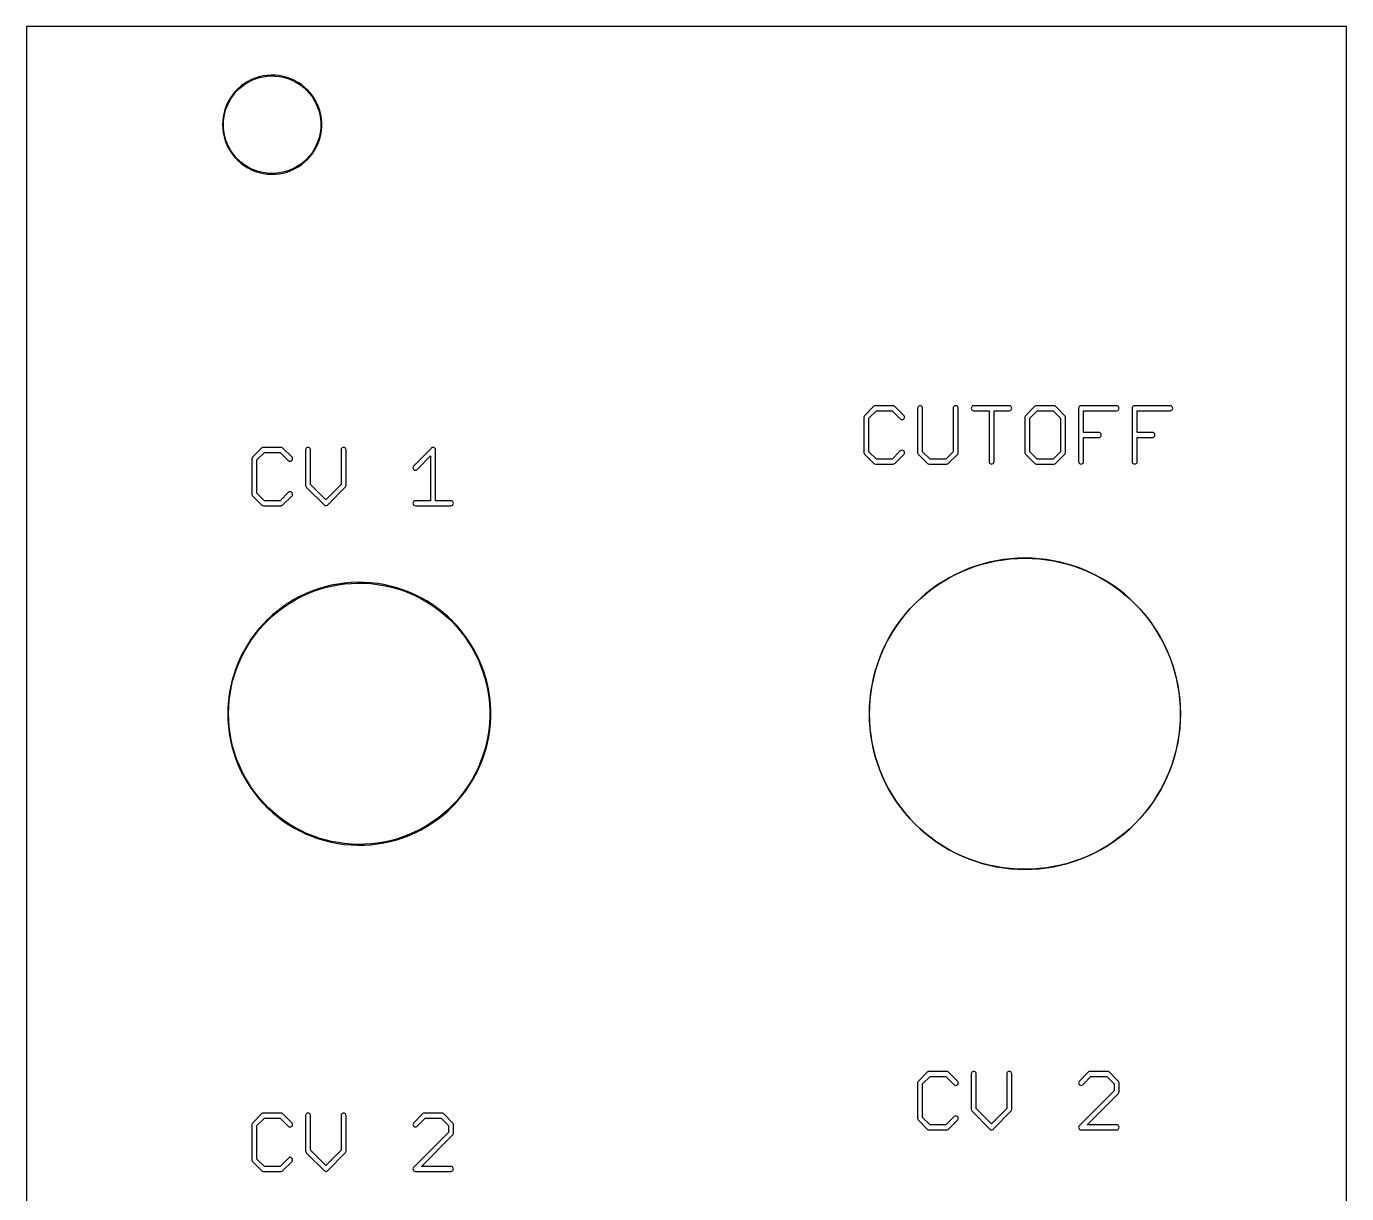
# Model space of a CAD drawing. Extents: x 1 to 42, y 9 to 138.
# Drawn here: x 1.27 to 41.57, y 102.13 to 137.75 of the extents above; entities that cross this region are included whole.
import ezdxf

# ---------------------------------------------------------------- set-up
doc = ezdxf.new("R2010")
doc.units = 0

msp = doc.modelspace()

# ---------------------------------------------------------------- linework, layer by layer
at = {"color": 5, "true_color": 0x0000ff}
msp.add_polyline3d([(41.56964, 9.25322, 0), (41.56964, 137.75436, 0), (1.27, 137.75436, 0), (1.27, 9.25322, 0), (41.56964, 9.25322, 0)], close=True, dxfattribs=at)
at = {"color": 34, "true_color": 0x008000}
for points in [[(1.27, 9.25322, 0), (41.56964, 9.25322, 0), (41.56964, 137.75436, 0), (1.27, 137.75436, 0), (1.27, 9.25322, 0)], [(8.61821, 136.26083, 0), (8.4963, 136.24305, 0), (8.49236, 136.24243, 0), (8.37299, 136.21449, 0), (8.25615, 136.17893, 0), (8.14185, 136.13321, 0), (8.13831, 136.1314, 0), (8.02909, 136.07552, 0), (7.92495, 136.01203, 0), (7.82843, 135.93837, 0), (7.73445, 135.85709, 0), (7.64528, 135.76792, 0), (7.56908, 135.67393, 0), (7.49796, 135.57488, 0), (7.43446, 135.4682, 0), (7.43266, 135.46466, 0), (7.38186, 135.3529, 0), (7.33614, 135.2386, 0), (7.30312, 135.12176, 0), (7.27772, 135.00237, 0), (7.27709, 134.99846, 0), (7.26186, 134.87654, 0), (7.25678, 134.75461, 0), (7.26186, 134.6327, 0), (7.27709, 134.51077, 0), (7.27772, 134.50684, 0), (7.30312, 134.38747, 0), (7.33614, 134.27063, 0), (7.38186, 134.15633, 0), (7.43266, 134.04457, 0), (7.43446, 134.04103, 0), (7.49796, 133.93435, 0), (7.56908, 133.83528, 0), (7.64528, 133.74131, 0), (7.64809, 133.73849, 0), (7.64811, 133.73848, 0), (7.73445, 133.65214, 0), (7.82843, 133.57086, 0), (7.92495, 133.4972, 0), (8.02909, 133.43369, 0), (8.13831, 133.37782, 0), (8.14185, 133.37602, 0), (8.25615, 133.3303, 0), (8.37299, 133.29473, 0), (8.49236, 133.26679, 0), (8.4963, 133.26618, 0), (8.61821, 133.2484, 0), (8.74014, 133.24078, 0), (8.86206, 133.24331, 0), (8.98398, 133.25602, 0), (8.9879, 133.25664, 0), (9.10981, 133.2795, 0), (9.22666, 133.30998, 0), (9.34096, 133.35316, 0), (9.45271, 133.40396, 0), (9.45626, 133.40575, 0), (9.56293, 133.46418, 0), (9.66454, 133.53276, 0), (9.76106, 133.60896, 0), (9.84995, 133.69278, 0), (9.85277, 133.69559, 0), (9.93404, 133.78702, 0), (10.01024, 133.88355, 0), (10.07629, 133.98768, 0), (10.13217, 134.09691, 0), (10.13397, 134.10045, 0), (10.18477, 134.21221, 0), (10.22287, 134.32651, 0), (10.25334, 134.44589, 0), (10.27366, 134.56781, 0), (10.2743, 134.57173, 0), (10.28445, 134.69366, 0), (10.28445, 134.81557, 0), (10.2743, 134.9375, 0), (10.27366, 134.94142, 0), (10.25334, 135.06334, 0), (10.22287, 135.18271, 0), (10.18477, 135.29702, 0), (10.13397, 135.40878, 0), (10.13217, 135.41232, 0), (10.07629, 135.52153, 0), (10.01024, 135.62567, 0), (9.93404, 135.72219, 0), (9.85277, 135.81364, 0), (9.84995, 135.81645, 0), (9.76106, 135.90027, 0), (9.66454, 135.97647, 0), (9.56293, 136.04505, 0), (9.45626, 136.10346, 0), (9.45271, 136.10526, 0), (9.34096, 136.15607, 0), (9.22666, 136.19925, 0), (9.10981, 136.22972, 0), (8.9879, 136.25259, 0), (8.98398, 136.25322, 0), (8.86206, 136.26592, 0), (8.74014, 136.26845, 0), (8.61821, 136.26083, 0)], [(8.9827, 133.28129, 0), (8.86206, 133.26871, 0), (8.74014, 133.26618, 0), (8.61821, 133.2738, 0), (8.49967, 133.29108, 0), (8.38083, 133.31889, 0), (8.26399, 133.35445, 0), (8.14984, 133.40011, 0), (8.04402, 133.45425, 0), (7.93988, 133.51775, 0), (7.84336, 133.59141, 0), (7.74945, 133.67262, 0), (7.66583, 133.75624, 0), (7.58963, 133.85022, 0), (7.51851, 133.94927, 0), (7.45582, 134.0546, 0), (7.40601, 134.16417, 0), (7.36029, 134.27848, 0), (7.32727, 134.39532, 0), (7.30218, 134.51323, 0), (7.28725, 134.6327, 0), (7.28218, 134.75461, 0), (7.28725, 134.87654, 0), (7.30218, 134.996, 0), (7.32727, 135.11391, 0), (7.36029, 135.23075, 0), (7.40601, 135.34504, 0), (7.45584, 135.45466, 0), (7.51851, 135.55994, 0), (7.58963, 135.65901, 0), (7.66583, 135.75299, 0), (7.74938, 135.83654, 0), (7.84336, 135.91782, 0), (7.93988, 135.99148, 0), (8.04402, 136.05498, 0), (8.14984, 136.10912, 0), (8.26399, 136.15477, 0), (8.38083, 136.19034, 0), (8.49967, 136.21815, 0), (8.61821, 136.23543, 0), (8.74014, 136.24305, 0), (8.86206, 136.24052, 0), (8.98258, 136.22797, 0), (9.10197, 136.20558, 0), (9.21881, 136.17509, 0), (9.33311, 136.13192, 0), (9.44338, 136.0818, 0), (9.54801, 136.02449, 0), (9.6496, 135.95592, 0), (9.74613, 135.87972, 0), (9.83316, 135.79766, 0), (9.9135, 135.70727, 0), (9.98969, 135.61075, 0), (10.05574, 135.50661, 0), (10.10981, 135.40092, 0), (10.16062, 135.28917, 0), (10.19872, 135.17487, 0), (10.2292, 135.05549, 0), (10.2489, 134.93732, 0), (10.25905, 134.81557, 0), (10.25905, 134.69366, 0), (10.2489, 134.57191, 0), (10.2292, 134.45374, 0), (10.19872, 134.33436, 0), (10.16062, 134.22005, 0), (10.10981, 134.1083, 0), (10.05574, 134.00262, 0), (9.98969, 133.89848, 0), (9.9135, 133.80196, 0), (9.8331, 133.71151, 0), (9.74613, 133.62951, 0), (9.6496, 133.55331, 0), (9.54801, 133.48473, 0), (9.44338, 133.42743, 0), (9.33311, 133.37731, 0), (9.21881, 133.33412, 0), (9.10197, 133.30365, 0), (8.9827, 133.28129, 0)], [(27.18562, 126.1745, 0), (27.16207, 126.17077, 0), (27.14083, 126.15994, 0), (26.85219, 125.8713, 0), (26.84136, 125.85006, 0), (26.83764, 125.82652, 0), (26.83764, 124.74194, 0), (26.84136, 124.71839, 0), (26.85219, 124.69715, 0), (27.14083, 124.40851, 0), (27.16207, 124.39768, 0), (27.18562, 124.39396, 0), (27.72917, 124.39396, 0), (27.75272, 124.39768, 0), (27.77396, 124.40851, 0), (27.79082, 124.42537, 0), (28.06006, 124.69715, 0), (28.07089, 124.71839, 0), (28.07462, 124.74194, 0), (28.07089, 124.76548, 0), (28.06006, 124.78672, 0), (28.0432, 124.80358, 0), (28.02196, 124.81441, 0), (27.99842, 124.81814, 0), (27.97487, 124.81441, 0), (27.95363, 124.80358, 0), (27.93677, 124.78672, 0), (27.69866, 124.54636, 0), (27.21584, 124.54636, 0), (26.99004, 124.77216, 0), (26.99004, 125.79629, 0), (27.21585, 126.0221, 0), (27.69865, 126.0221, 0), (27.93677, 125.78173, 0), (27.95363, 125.76487, 0), (27.97487, 125.75404, 0), (27.99842, 125.75032, 0), (28.02196, 125.75404, 0), (28.0432, 125.76487, 0), (28.06006, 125.78173, 0), (28.07089, 125.80297, 0), (28.07462, 125.82652, 0), (28.07089, 125.85006, 0), (28.06006, 125.8713, 0), (27.79082, 126.14308, 0), (27.77396, 126.15994, 0), (27.75272, 126.17077, 0), (27.72917, 126.1745, 0), (27.18562, 126.1745, 0)], [(29.69836, 124.69715, 0), (29.70919, 124.71839, 0), (29.71292, 124.74194, 0), (29.71292, 126.0983, 0), (29.70919, 126.12184, 0), (29.69836, 126.14308, 0), (29.6815, 126.15994, 0), (29.66026, 126.17077, 0), (29.63672, 126.1745, 0), (29.61317, 126.17077, 0), (29.59193, 126.15994, 0), (29.57507, 126.14308, 0), (29.56424, 126.12184, 0), (29.56052, 126.0983, 0), (29.56052, 124.77217, 0), (29.33471, 124.54636, 0), (28.85414, 124.54636, 0), (28.62834, 124.77216, 0), (28.62834, 126.0983, 0), (28.62461, 126.12184, 0), (28.61378, 126.14308, 0), (28.59692, 126.15994, 0), (28.57568, 126.17077, 0), (28.55214, 126.1745, 0), (28.52859, 126.17077, 0), (28.50735, 126.15994, 0), (28.49049, 126.14308, 0), (28.47966, 126.12184, 0), (28.47594, 126.0983, 0), (28.47594, 124.74194, 0), (28.47966, 124.71839, 0), (28.49049, 124.69715, 0), (28.77913, 124.40851, 0), (28.80037, 124.39768, 0), (28.82391, 124.39396, 0), (29.36493, 124.39396, 0), (29.38848, 124.39768, 0), (29.40972, 124.40851, 0), (29.69836, 124.69715, 0)], [(30.18789, 126.1745, 0), (30.16435, 126.17077, 0), (30.14311, 126.15994, 0), (30.12625, 126.14308, 0), (30.11542, 126.12184, 0), (30.11169, 126.0983, 0), (30.11542, 126.07475, 0), (30.12625, 126.05351, 0), (30.14311, 126.03665, 0), (30.16435, 126.02582, 0), (30.18789, 126.0221, 0), (30.65526, 126.0221, 0), (30.65526, 124.47016, 0), (30.65898, 124.44661, 0), (30.66981, 124.42537, 0), (30.68667, 124.40851, 0), (30.70791, 124.39768, 0), (30.73146, 124.39396, 0), (30.755, 124.39768, 0), (30.77624, 124.40851, 0), (30.7931, 124.42537, 0), (30.80393, 124.44661, 0), (30.80766, 124.47016, 0), (30.80766, 126.0221, 0), (31.27248, 126.0221, 0), (31.29602, 126.02582, 0), (31.31726, 126.03665, 0), (31.33412, 126.05351, 0), (31.34495, 126.07475, 0), (31.34868, 126.0983, 0), (31.34495, 126.12184, 0), (31.33412, 126.14308, 0), (31.31726, 126.15994, 0), (31.29602, 126.17077, 0), (31.27248, 126.1745, 0), (30.18789, 126.1745, 0)], [(32.97242, 124.69715, 0), (32.98325, 124.71839, 0), (32.98698, 124.74194, 0), (32.98698, 125.82652, 0), (32.98325, 125.85006, 0), (32.97242, 125.8713, 0), (32.68378, 126.15994, 0), (32.66254, 126.17077, 0), (32.63899, 126.1745, 0), (32.09798, 126.1745, 0), (32.07443, 126.17077, 0), (32.05319, 126.15994, 0), (31.76455, 125.8713, 0), (31.75372, 125.85006, 0), (31.74999, 125.82652, 0), (31.74999, 124.74194, 0), (31.75372, 124.71839, 0), (31.76455, 124.69715, 0), (32.05319, 124.40851, 0), (32.07443, 124.39768, 0), (32.09798, 124.39396, 0), (32.63899, 124.39396, 0), (32.66254, 124.39768, 0), (32.68378, 124.40851, 0), (32.97242, 124.69715, 0)], [(33.46449, 124.39396, 0), (33.48804, 124.39768, 0), (33.50927, 124.40851, 0), (33.52614, 124.42537, 0), (33.53696, 124.44661, 0), (33.54069, 124.47016, 0), (33.54069, 125.20676, 0), (34.00551, 125.20676, 0), (34.02906, 125.21048, 0), (34.0503, 125.22131, 0), (34.06716, 125.23817, 0), (34.07799, 125.25941, 0), (34.08171, 125.28296, 0), (34.07799, 125.3065, 0), (34.06716, 125.32774, 0), (34.0503, 125.3446, 0), (34.02906, 125.35543, 0), (34.00551, 125.35916, 0), (33.54069, 125.35916, 0), (33.54069, 126.0221, 0), (34.54907, 126.0221, 0), (34.57262, 126.02582, 0), (34.59386, 126.03665, 0), (34.61072, 126.05351, 0), (34.62155, 126.07475, 0), (34.62527, 126.0983, 0), (34.62155, 126.12184, 0), (34.61072, 126.14308, 0), (34.59386, 126.15994, 0), (34.57262, 126.17077, 0), (34.54907, 126.1745, 0), (33.46449, 126.1745, 0), (33.44095, 126.17077, 0), (33.41971, 126.15994, 0), (33.40285, 126.14308, 0), (33.39202, 126.12184, 0), (33.38829, 126.0983, 0), (33.38829, 124.47016, 0), (33.39202, 124.44661, 0), (33.40285, 124.42537, 0), (33.41971, 124.40851, 0), (33.44095, 124.39768, 0), (33.46449, 124.39396, 0)], [(35.10026, 124.39396, 0), (35.1238, 124.39768, 0), (35.14504, 124.40851, 0), (35.1619, 124.42537, 0), (35.17273, 124.44661, 0), (35.17646, 124.47016, 0), (35.17646, 125.20676, 0), (35.64382, 125.20676, 0), (35.66736, 125.21048, 0), (35.6886, 125.22131, 0), (35.70546, 125.23817, 0), (35.71629, 125.25941, 0), (35.72002, 125.28296, 0), (35.71629, 125.3065, 0), (35.70546, 125.32774, 0), (35.6886, 125.3446, 0), (35.66736, 125.35543, 0), (35.64382, 125.35916, 0), (35.17646, 125.35916, 0), (35.17646, 126.0221, 0), (36.18484, 126.0221, 0), (36.20838, 126.02582, 0), (36.22961, 126.03665, 0), (36.24648, 126.05351, 0), (36.2573, 126.07475, 0), (36.26104, 126.0983, 0), (36.2573, 126.12184, 0), (36.24648, 126.14308, 0), (36.22961, 126.15994, 0), (36.20838, 126.17077, 0), (36.18484, 126.1745, 0), (35.10026, 126.1745, 0), (35.07671, 126.17077, 0), (35.05547, 126.15994, 0), (35.03861, 126.14308, 0), (35.02778, 126.12184, 0), (35.02406, 126.0983, 0), (35.02406, 124.47016, 0), (35.02778, 124.44661, 0), (35.03861, 124.42537, 0), (35.05547, 124.40851, 0), (35.07671, 124.39768, 0), (35.10026, 124.39396, 0)], [(32.60877, 124.54636, 0), (32.12819, 124.54636, 0), (31.90239, 124.77217, 0), (31.90239, 125.79628, 0), (32.1282, 126.0221, 0), (32.60876, 126.0221, 0), (32.83458, 125.79627, 0), (32.83458, 124.77218, 0), (32.60877, 124.54636, 0)], [(8.5039, 124.9045, 0), (8.48037, 124.90077, 0), (8.45913, 124.88994, 0), (8.17048, 124.6013, 0), (8.15966, 124.58006, 0), (8.15593, 124.55652, 0), (8.15593, 123.47194, 0), (8.15966, 123.44839, 0), (8.17048, 123.42715, 0), (8.45913, 123.13851, 0), (8.48037, 123.12768, 0), (8.5039, 123.12395, 0), (9.04494, 123.12395, 0), (9.06847, 123.12768, 0), (9.08972, 123.13851, 0), (9.37836, 123.42715, 0), (9.38918, 123.44839, 0), (9.39292, 123.47194, 0), (9.38918, 123.49548, 0), (9.37836, 123.51672, 0), (9.3615, 123.53358, 0), (9.34026, 123.54441, 0), (9.31672, 123.54814, 0), (9.29317, 123.54441, 0), (9.27192, 123.53358, 0), (9.0147, 123.27635, 0), (8.53415, 123.27635, 0), (8.30833, 123.50217, 0), (8.30833, 124.52628, 0), (8.53415, 124.7521, 0), (9.0147, 124.7521, 0), (9.27192, 124.49487, 0), (9.29317, 124.48404, 0), (9.31672, 124.48032, 0), (9.34026, 124.48404, 0), (9.3615, 124.49487, 0), (9.37836, 124.51173, 0), (9.38918, 124.53297, 0), (9.39292, 124.55652, 0), (9.38918, 124.58006, 0), (9.37836, 124.6013, 0), (9.08972, 124.88994, 0), (9.06847, 124.90077, 0), (9.04494, 124.9045, 0), (8.5039, 124.9045, 0)], [(10.41146, 123.12395, 0), (10.435, 123.12768, 0), (10.45623, 123.13851, 0), (10.4731, 123.15537, 0), (11.01412, 123.69893, 0), (11.02495, 123.72017, 0), (11.02868, 123.74372, 0), (11.02868, 124.8283, 0), (11.02495, 124.85184, 0), (11.01412, 124.87308, 0), (10.99726, 124.88994, 0), (10.97602, 124.90077, 0), (10.95248, 124.9045, 0), (10.92893, 124.90077, 0), (10.90769, 124.88994, 0), (10.89083, 124.87308, 0), (10.88, 124.85184, 0), (10.87628, 124.8283, 0), (10.87628, 123.77388, 0), (10.41131, 123.30673, 0), (9.9441, 123.77394, 0), (9.9441, 124.8283, 0), (9.94037, 124.85184, 0), (9.92953, 124.87308, 0), (9.91268, 124.88994, 0), (9.89143, 124.90077, 0), (9.8679, 124.9045, 0), (9.84435, 124.90077, 0), (9.82311, 124.88994, 0), (9.80625, 124.87308, 0), (9.79542, 124.85184, 0), (9.7917, 124.8283, 0), (9.7917, 123.74372, 0), (9.79542, 123.72017, 0), (9.80625, 123.69893, 0), (9.82311, 123.68207, 0), (10.36666, 123.13851, 0), (10.38791, 123.12768, 0), (10.41146, 123.12395, 0)], [(14.22908, 123.12395, 0), (14.25262, 123.12768, 0), (14.27386, 123.13851, 0), (14.29072, 123.15537, 0), (14.30155, 123.17661, 0), (14.30528, 123.20015, 0), (14.30155, 123.2237, 0), (14.29072, 123.24494, 0), (14.27386, 123.2618, 0), (14.25262, 123.27263, 0), (14.22908, 123.27635, 0), (13.76171, 123.27635, 0), (13.76171, 124.8283, 0), (13.75799, 124.85184, 0), (13.74716, 124.87308, 0), (13.7303, 124.88994, 0), (13.70906, 124.90077, 0), (13.68551, 124.9045, 0), (13.66197, 124.90077, 0), (13.64073, 124.88994, 0), (13.62387, 124.87308, 0), (13.08285, 124.32952, 0), (13.07202, 124.30828, 0), (13.0683, 124.28473, 0), (13.07202, 124.26119, 0), (13.08285, 124.23995, 0), (13.09971, 124.22309, 0), (13.12095, 124.21226, 0), (13.1445, 124.20853, 0), (13.16804, 124.21226, 0), (13.18928, 124.22309, 0), (13.20614, 124.23995, 0), (13.60931, 124.64501, 0), (13.60931, 123.27635, 0), (13.1445, 123.27635, 0), (13.12095, 123.27263, 0), (13.09971, 123.2618, 0), (13.08285, 123.24494, 0), (13.07202, 123.2237, 0), (13.0683, 123.20015, 0), (13.07202, 123.17661, 0), (13.08285, 123.15537, 0), (13.09971, 123.13851, 0), (13.12095, 123.12768, 0), (13.1445, 123.12395, 0), (14.22908, 123.12395, 0)], [(31.53156, 121.51995, 0), (31.31057, 121.5047, 0), (31.09467, 121.47931, 0), (31.09428, 121.47924, 0), (30.87625, 121.44375, 0), (30.87624, 121.44375, 0), (30.87584, 121.44368, 0), (30.66248, 121.39796, 0), (30.44912, 121.34462, 0), (30.24084, 121.27858, 0), (30.03256, 121.20492, 0), (29.8319, 121.1211, 0), (29.63124, 121.02712, 0), (29.63089, 121.02694, 0), (29.43785, 120.92534, 0), (29.24989, 120.81358, 0), (29.06447, 120.6942, 0), (28.88667, 120.56466, 0), (28.71395, 120.43004, 0), (28.54885, 120.28526, 0), (28.39137, 120.13286, 0), (28.39109, 120.13258, 0), (28.23869, 119.9751, 0), (28.09391, 119.81, 0), (27.95929, 119.63728, 0), (27.82975, 119.45948, 0), (27.71037, 119.27406, 0), (27.59861, 119.0861, 0), (27.59843, 119.08575, 0), (27.49701, 118.89306, 0), (27.49683, 118.89271, 0), (27.40285, 118.69205, 0), (27.31903, 118.49139, 0), (27.24537, 118.28311, 0), (27.17933, 118.07483, 0), (27.12599, 117.86147, 0), (27.08027, 117.64811, 0), (27.0802, 117.64772, 0), (27.0802, 117.6477, 0), (27.04471, 117.42967, 0), (27.04464, 117.42928, 0), (27.01925, 117.21338, 0), (27.004, 116.99239, 0), (26.99892, 116.77396, 0), (27.004, 116.55551, 0), (27.01925, 116.33453, 0), (27.04464, 116.11864, 0), (27.04471, 116.11824, 0), (27.0802, 115.90021, 0), (27.0802, 115.90019, 0), (27.08027, 115.8998, 0), (27.12599, 115.68644, 0), (27.17933, 115.47308, 0), (27.24537, 115.2648, 0), (27.31903, 115.05652, 0), (27.40285, 114.85586, 0), (27.49683, 114.6552, 0), (27.49701, 114.65485, 0), (27.59861, 114.46181, 0), (27.71037, 114.27385, 0), (27.82975, 114.08843, 0), (27.95929, 113.91063, 0), (28.09391, 113.73791, 0), (28.23869, 113.57281, 0), (28.39109, 113.41533, 0), (28.39137, 113.41505, 0), (28.54885, 113.26265, 0), (28.71395, 113.11787, 0), (28.88667, 112.98325, 0), (29.06447, 112.85371, 0), (29.24989, 112.73433, 0), (29.43785, 112.62257, 0), (29.63089, 112.52097, 0), (29.63124, 112.52079, 0), (29.8319, 112.42681, 0), (30.03256, 112.34299, 0), (30.24084, 112.26933, 0), (30.44912, 112.20329, 0), (30.66248, 112.14995, 0), (30.87584, 112.10423, 0), (30.87624, 112.10416, 0), (30.87625, 112.10416, 0), (31.09428, 112.06867, 0), (31.09467, 112.06861, 0), (31.31057, 112.0432, 0), (31.53156, 112.02796, 0), (31.75, 112.02288, 0), (31.96843, 112.02796, 0), (32.18942, 112.0432, 0), (32.40531, 112.06861, 0), (32.40571, 112.06867, 0), (32.62374, 112.10416, 0), (32.62375, 112.10416, 0), (32.62415, 112.10423, 0), (32.83751, 112.14995, 0), (33.05087, 112.20329, 0), (33.25915, 112.26933, 0), (33.46743, 112.34299, 0), (33.66809, 112.42681, 0), (33.86875, 112.52079, 0), (33.8691, 112.52097, 0), (34.06214, 112.62257, 0), (34.2501, 112.73433, 0), (34.43551, 112.85371, 0), (34.61332, 112.98325, 0), (34.78604, 113.11787, 0), (34.95114, 113.26265, 0), (35.10862, 113.41505, 0), (35.1089, 113.41533, 0), (35.2613, 113.57281, 0), (35.40608, 113.73791, 0), (35.5407, 113.91063, 0), (35.67024, 114.08843, 0), (35.78962, 114.27385, 0), (35.90138, 114.46181, 0), (36.00298, 114.65485, 0), (36.00316, 114.6552, 0), (36.09714, 114.85586, 0), (36.18096, 115.05652, 0), (36.25462, 115.2648, 0), (36.32065, 115.47308, 0), (36.374, 115.68644, 0), (36.41972, 115.8998, 0), (36.45528, 116.11824, 0), (36.45534, 116.11864, 0), (36.48068, 116.33414, 0), (36.48073, 116.33453, 0), (36.49599, 116.55551, 0), (36.50107, 116.77396, 0), (36.49599, 116.99239, 0), (36.48073, 117.21338, 0), (36.45534, 117.42928, 0), (36.45528, 117.42967, 0), (36.41978, 117.64772, 0), (36.41972, 117.64811, 0), (36.374, 117.86147, 0), (36.32065, 118.07483, 0), (36.25462, 118.28311, 0), (36.18096, 118.49139, 0), (36.09714, 118.69205, 0), (36.00316, 118.89271, 0), (36.00298, 118.89306, 0), (35.90156, 119.08575, 0), (35.90138, 119.0861, 0), (35.78962, 119.27406, 0), (35.67024, 119.45948, 0), (35.5407, 119.63728, 0), (35.40608, 119.81, 0), (35.2613, 119.9751, 0), (35.1089, 120.13258, 0), (35.10862, 120.13286, 0), (34.95114, 120.28526, 0), (34.78604, 120.43004, 0), (34.61332, 120.56466, 0), (34.43551, 120.6942, 0), (34.2501, 120.81358, 0), (34.06214, 120.92534, 0), (33.8691, 121.02694, 0), (33.86875, 121.02712, 0), (33.66809, 121.1211, 0), (33.46743, 121.20492, 0), (33.25915, 121.27858, 0), (33.05087, 121.34462, 0), (32.83751, 121.39796, 0), (32.62415, 121.44368, 0), (32.62375, 121.44375, 0), (32.62374, 121.44375, 0), (32.40571, 121.47924, 0), (32.40531, 121.47931, 0), (32.18942, 121.5047, 0), (31.96843, 121.51995, 0), (31.75, 121.52502, 0), (31.53156, 121.51995, 0)], [(32.18942, 112.04575, 0), (31.96843, 112.03051, 0), (31.75, 112.02543, 0), (31.53156, 112.03051, 0), (31.31057, 112.04575, 0), (31.09467, 112.07115, 0), (31.09466, 112.07115, 0), (30.87663, 112.10664, 0), (30.66327, 112.15236, 0), (30.44991, 112.2057, 0), (30.24163, 112.27174, 0), (30.03335, 112.3454, 0), (29.83269, 112.42922, 0), (29.6321, 112.52317, 0), (29.43934, 112.62462, 0), (29.25138, 112.73638, 0), (29.06596, 112.85576, 0), (28.88816, 112.9853, 0), (28.71544, 113.11992, 0), (28.55034, 113.2647, 0), (28.393, 113.41696, 0), (28.24074, 113.5743, 0), (28.09596, 113.7394, 0), (27.96134, 113.91212, 0), (27.8318, 114.08992, 0), (27.71242, 114.27534, 0), (27.60066, 114.4633, 0), (27.49924, 114.65599, 0), (27.40526, 114.85665, 0), (27.32144, 115.05731, 0), (27.24778, 115.26559, 0), (27.18174, 115.47387, 0), (27.1284, 115.68723, 0), (27.08268, 115.90059, 0), (27.04719, 116.11862, 0), (27.04719, 116.11864, 0), (27.02179, 116.33453, 0), (27.00654, 116.55551, 0), (27.00146, 116.77396, 0), (27.00654, 116.99239, 0), (27.02179, 117.21338, 0), (27.04719, 117.42928, 0), (27.08268, 117.64732, 0), (27.1284, 117.86068, 0), (27.18174, 118.07404, 0), (27.24778, 118.28232, 0), (27.32144, 118.4906, 0), (27.40526, 118.69126, 0), (27.49921, 118.89185, 0), (27.60066, 119.08461, 0), (27.71242, 119.27257, 0), (27.8318, 119.45799, 0), (27.96134, 119.63579, 0), (28.09596, 119.80851, 0), (28.24074, 119.97361, 0), (28.393, 120.13095, 0), (28.55034, 120.28321, 0), (28.71544, 120.42799, 0), (28.88816, 120.56261, 0), (29.06596, 120.69215, 0), (29.25138, 120.81153, 0), (29.43934, 120.92329, 0), (29.6321, 121.02474, 0), (29.83269, 121.11869, 0), (30.03335, 121.20251, 0), (30.24163, 121.27617, 0), (30.44991, 121.34221, 0), (30.66327, 121.39555, 0), (30.87663, 121.44127, 0), (31.09478, 121.47678, 0), (31.31057, 121.50216, 0), (31.53156, 121.51741, 0), (31.75, 121.52248, 0), (31.96843, 121.51741, 0), (32.18942, 121.50216, 0), (32.4052, 121.47678, 0), (32.62336, 121.44127, 0), (32.83672, 121.39555, 0), (33.05008, 121.34221, 0), (33.25836, 121.27617, 0), (33.46664, 121.20251, 0), (33.66729, 121.11869, 0), (33.86795, 121.02471, 0), (34.06065, 120.92329, 0), (34.24861, 120.81153, 0), (34.43403, 120.69215, 0), (34.61182, 120.56261, 0), (34.78455, 120.42799, 0), (34.94965, 120.28321, 0), (35.10699, 120.13095, 0), (35.25925, 119.97361, 0), (35.40403, 119.80851, 0), (35.53864, 119.63579, 0), (35.66819, 119.45799, 0), (35.78757, 119.27257, 0), (35.89933, 119.08461, 0), (36.00077, 118.89185, 0), (36.09473, 118.69126, 0), (36.17855, 118.4906, 0), (36.25221, 118.28232, 0), (36.31825, 118.07404, 0), (36.37158, 117.86068, 0), (36.41731, 117.64732, 0), (36.45286, 117.42888, 0), (36.4782, 117.21338, 0), (36.49345, 116.99239, 0), (36.49853, 116.77396, 0), (36.49345, 116.55551, 0), (36.4782, 116.33453, 0), (36.45281, 116.11864, 0), (36.45281, 116.11862, 0), (36.41731, 115.90059, 0), (36.37158, 115.68723, 0), (36.31825, 115.47387, 0), (36.25221, 115.26559, 0), (36.17855, 115.05731, 0), (36.09473, 114.85665, 0), (36.00074, 114.65599, 0), (35.89933, 114.4633, 0), (35.78757, 114.27534, 0), (35.66819, 114.08992, 0), (35.53864, 113.91212, 0), (35.40403, 113.7394, 0), (35.25925, 113.5743, 0), (35.10699, 113.41696, 0), (34.94965, 113.2647, 0), (34.78455, 113.11992, 0), (34.61182, 112.9853, 0), (34.43403, 112.85576, 0), (34.24861, 112.73638, 0), (34.06065, 112.62462, 0), (33.86795, 112.5232, 0), (33.66729, 112.42922, 0), (33.46664, 112.3454, 0), (33.25836, 112.27174, 0), (33.05008, 112.2057, 0), (32.83672, 112.15236, 0), (32.62336, 112.10664, 0), (32.40533, 112.07115, 0), (32.40531, 112.07115, 0), (32.18942, 112.04575, 0)], [(11.17854, 120.77953, 0), (10.97788, 120.76175, 0), (10.77976, 120.73381, 0), (10.77583, 120.73319, 0), (10.57771, 120.69509, 0), (10.38213, 120.64683, 0), (10.18909, 120.59095, 0), (10.00113, 120.52491, 0), (9.81317, 120.44871, 0), (9.63283, 120.36235, 0), (9.62928, 120.36055, 0), (9.45149, 120.26657, 0), (9.27877, 120.16243, 0), (9.11112, 120.05067, 0), (8.95111, 119.92875, 0), (8.79617, 119.80175, 0), (8.64631, 119.66459, 0), (8.6435, 119.66178, 0), (8.5038, 119.51954, 0), (8.36918, 119.36968, 0), (8.24217, 119.2122, 0), (8.12534, 119.04964, 0), (8.01612, 118.882, 0), (7.91452, 118.70928, 0), (7.82054, 118.52894, 0), (7.81874, 118.5254, 0), (7.73746, 118.34252, 0), (7.66126, 118.1571, 0), (7.59776, 117.9666, 0), (7.54188, 117.77356, 0), (7.4987, 117.57798, 0), (7.46314, 117.37986, 0), (7.46252, 117.37594, 0), (7.43712, 117.17527, 0), (7.42188, 116.97461, 0), (7.41679, 116.77396, 0), (7.42188, 116.5733, 0), (7.43712, 116.37263, 0), (7.46252, 116.17198, 0), (7.46314, 116.16805, 0), (7.4987, 115.96993, 0), (7.54188, 115.77435, 0), (7.59776, 115.58131, 0), (7.66126, 115.39081, 0), (7.73746, 115.20539, 0), (7.81874, 115.02251, 0), (7.82054, 115.01897, 0), (7.91452, 114.83863, 0), (8.01612, 114.66591, 0), (8.12534, 114.49827, 0), (8.24217, 114.33571, 0), (8.36918, 114.17823, 0), (8.5038, 114.02837, 0), (8.6435, 113.88613, 0), (8.64631, 113.88332, 0), (8.79617, 113.74616, 0), (8.95111, 113.61916, 0), (9.11112, 113.49724, 0), (9.27877, 113.38548, 0), (9.45149, 113.28134, 0), (9.62928, 113.18736, 0), (9.63283, 113.18556, 0), (9.81317, 113.0992, 0), (10.00113, 113.023, 0), (10.18909, 112.95696, 0), (10.38213, 112.90108, 0), (10.57771, 112.85282, 0), (10.77583, 112.81472, 0), (10.77976, 112.8141, 0), (10.97788, 112.78616, 0), (11.17854, 112.76838, 0), (11.3792, 112.76075, 0), (11.57986, 112.7633, 0), (11.78052, 112.776, 0), (11.98118, 112.79885, 0), (11.9851, 112.79948, 0), (12.18322, 112.8325, 0), (12.3788, 112.87568, 0), (12.57438, 112.92648, 0), (12.76488, 112.98998, 0), (12.95284, 113.0611, 0), (13.13826, 113.14238, 0), (13.31606, 113.23128, 0), (13.3196, 113.23308, 0), (13.49486, 113.33214, 0), (13.66504, 113.44136, 0), (13.83014, 113.5582, 0), (13.98762, 113.68012, 0), (14.14002, 113.8122, 0), (14.2848, 113.9519, 0), (14.28761, 113.95471, 0), (14.42477, 114.10203, 0), (14.55431, 114.25443, 0), (14.67623, 114.41445, 0), (14.79053, 114.57955, 0), (14.89721, 114.75227, 0), (14.99373, 114.92753, 0), (14.99553, 114.93107, 0), (15.08189, 115.11141, 0), (15.16063, 115.29683, 0), (15.23175, 115.48733, 0), (15.29017, 115.67783, 0), (15.34097, 115.87341, 0), (15.38161, 116.06899, 0), (15.38224, 116.07292, 0), (15.41271, 116.27358, 0), (15.43303, 116.47169, 0), (15.4432, 116.67236, 0), (15.4432, 116.87556, 0), (15.43303, 117.07622, 0), (15.41271, 117.27433, 0), (15.38224, 117.475, 0), (15.38161, 117.47892, 0), (15.34097, 117.6745, 0), (15.29017, 117.87008, 0), (15.23175, 118.06058, 0), (15.16063, 118.25108, 0), (15.08189, 118.4365, 0), (14.99553, 118.61684, 0), (14.99373, 118.62038, 0), (14.89721, 118.79564, 0), (14.79053, 118.96836, 0), (14.67623, 119.13346, 0), (14.55431, 119.29348, 0), (14.42477, 119.44588, 0), (14.28761, 119.5932, 0), (14.2848, 119.59601, 0), (14.14002, 119.73571, 0), (13.98762, 119.86779, 0), (13.83014, 119.98971, 0), (13.66504, 120.10655, 0), (13.49486, 120.21577, 0), (13.3196, 120.31483, 0), (13.31606, 120.31663, 0), (13.13826, 120.40553, 0), (12.95284, 120.48681, 0), (12.76488, 120.55793, 0), (12.57438, 120.62143, 0), (12.3788, 120.67223, 0), (12.18322, 120.71541, 0), (11.9851, 120.74843, 0), (11.98118, 120.74905, 0), (11.78052, 120.77191, 0), (11.57986, 120.78462, 0), (11.3792, 120.78715, 0), (11.17854, 120.77953, 0)], [(11.78052, 112.80139, 0), (11.57986, 112.7887, 0), (11.3792, 112.78615, 0), (11.17854, 112.79377, 0), (10.97788, 112.81155, 0), (10.78237, 112.83912, 0), (10.58556, 112.87697, 0), (10.38998, 112.92523, 0), (10.19694, 112.98111, 0), (10.00897, 113.04715, 0), (9.82102, 113.12335, 0), (9.64211, 113.20903, 0), (9.46641, 113.30189, 0), (9.29369, 113.40603, 0), (9.12606, 113.51779, 0), (8.96604, 113.63971, 0), (8.8111, 113.76671, 0), (8.66182, 113.90333, 0), (8.52435, 114.0433, 0), (8.38973, 114.19316, 0), (8.26273, 114.35064, 0), (8.14589, 114.5132, 0), (8.03667, 114.68084, 0), (7.93507, 114.85356, 0), (7.84263, 115.03094, 0), (7.76161, 115.21324, 0), (7.68541, 115.39866, 0), (7.62191, 115.58916, 0), (7.56603, 115.7822, 0), (7.52285, 115.97778, 0), (7.48771, 116.17356, 0), (7.46252, 116.37263, 0), (7.44728, 116.5733, 0), (7.44219, 116.77396, 0), (7.44728, 116.97461, 0), (7.46252, 117.17527, 0), (7.48771, 117.37433, 0), (7.52285, 117.57013, 0), (7.56603, 117.76571, 0), (7.62191, 117.95875, 0), (7.68541, 118.14925, 0), (7.76161, 118.33467, 0), (7.84263, 118.51697, 0), (7.93507, 118.69435, 0), (8.03667, 118.86707, 0), (8.14589, 119.03471, 0), (8.26273, 119.19727, 0), (8.38973, 119.35475, 0), (8.52435, 119.50461, 0), (8.66182, 119.64458, 0), (8.8111, 119.7812, 0), (8.96604, 119.9082, 0), (9.12606, 120.03012, 0), (9.29369, 120.14188, 0), (9.46641, 120.24602, 0), (9.64211, 120.33888, 0), (9.82102, 120.42456, 0), (10.00897, 120.50076, 0), (10.19694, 120.5668, 0), (10.38998, 120.62268, 0), (10.58556, 120.67094, 0), (10.78218, 120.70875, 0), (10.97788, 120.73635, 0), (11.17854, 120.75414, 0), (11.3792, 120.76176, 0), (11.57986, 120.75922, 0), (11.78052, 120.74651, 0), (11.98052, 120.72374, 0), (12.17537, 120.69126, 0), (12.37095, 120.64808, 0), (12.56653, 120.59728, 0), (12.75703, 120.53378, 0), (12.94499, 120.46266, 0), (13.13041, 120.38138, 0), (13.30513, 120.29402, 0), (13.47993, 120.19522, 0), (13.65011, 120.086, 0), (13.81521, 119.96916, 0), (13.97269, 119.84724, 0), (14.12509, 119.71516, 0), (14.26796, 119.5773, 0), (14.40422, 119.43095, 0), (14.53376, 119.27855, 0), (14.65568, 119.11853, 0), (14.76998, 118.95343, 0), (14.87666, 118.78071, 0), (14.97238, 118.60691, 0), (15.05774, 118.42865, 0), (15.13648, 118.24323, 0), (15.2076, 118.05273, 0), (15.26602, 117.86223, 0), (15.31682, 117.66665, 0), (15.35734, 117.47166, 0), (15.38731, 117.27433, 0), (15.40763, 117.07622, 0), (15.4178, 116.87556, 0), (15.4178, 116.67236, 0), (15.40763, 116.47169, 0), (15.38731, 116.27358, 0), (15.35733, 116.07622, 0), (15.31682, 115.88126, 0), (15.26602, 115.68568, 0), (15.2076, 115.49518, 0), (15.13648, 115.30468, 0), (15.05774, 115.11926, 0), (14.97238, 114.941, 0), (14.87666, 114.7672, 0), (14.76998, 114.59448, 0), (14.65568, 114.42938, 0), (14.53376, 114.26936, 0), (14.40422, 114.11696, 0), (14.26796, 113.97061, 0), (14.12509, 113.83275, 0), (13.97269, 113.70067, 0), (13.81521, 113.57875, 0), (13.65011, 113.46191, 0), (13.47993, 113.35269, 0), (13.30513, 113.25389, 0), (13.13041, 113.16653, 0), (12.94499, 113.08525, 0), (12.75703, 113.01413, 0), (12.56653, 112.95063, 0), (12.37095, 112.89983, 0), (12.17537, 112.85665, 0), (11.98052, 112.82417, 0), (11.78052, 112.80139, 0)], [(28.82391, 105.8545, 0), (28.80037, 105.85077, 0), (28.77913, 105.83994, 0), (28.49049, 105.5513, 0), (28.47966, 105.53006, 0), (28.47594, 105.50652, 0), (28.47594, 104.42194, 0), (28.47966, 104.39839, 0), (28.49049, 104.37715, 0), (28.77913, 104.08851, 0), (28.80037, 104.07768, 0), (28.82391, 104.07395, 0), (29.36493, 104.07395, 0), (29.38848, 104.07768, 0), (29.40972, 104.08851, 0), (29.69836, 104.37715, 0), (29.70919, 104.39839, 0), (29.71292, 104.42194, 0), (29.70919, 104.44548, 0), (29.69836, 104.46672, 0), (29.6815, 104.48358, 0), (29.66026, 104.49441, 0), (29.63672, 104.49814, 0), (29.61317, 104.49441, 0), (29.59193, 104.48358, 0), (29.3347, 104.22635, 0), (28.85415, 104.22635, 0), (28.62834, 104.45216, 0), (28.62834, 105.47629, 0), (28.85415, 105.7021, 0), (29.3347, 105.7021, 0), (29.59193, 105.44487, 0), (29.61317, 105.43404, 0), (29.63672, 105.43032, 0), (29.66026, 105.43404, 0), (29.6815, 105.44487, 0), (29.69836, 105.46173, 0), (29.70919, 105.48297, 0), (29.71292, 105.50652, 0), (29.70919, 105.53006, 0), (29.69836, 105.5513, 0), (29.40972, 105.83994, 0), (29.38848, 105.85077, 0), (29.36493, 105.8545, 0), (28.82391, 105.8545, 0)], [(30.68667, 104.08851, 0), (30.70791, 104.07768, 0), (30.73146, 104.07395, 0), (30.755, 104.07768, 0), (30.77624, 104.08851, 0), (30.7931, 104.10537, 0), (31.33412, 104.64893, 0), (31.34495, 104.67017, 0), (31.34868, 104.69372, 0), (31.34868, 105.7783, 0), (31.34495, 105.80184, 0), (31.33412, 105.82308, 0), (31.31726, 105.83994, 0), (31.29602, 105.85077, 0), (31.27248, 105.8545, 0), (31.24893, 105.85077, 0), (31.22769, 105.83994, 0), (31.21083, 105.82308, 0), (31.2, 105.80184, 0), (31.19628, 105.7783, 0), (31.19628, 104.72388, 0), (30.73131, 104.25673, 0), (30.26409, 104.72395, 0), (30.26409, 105.7783, 0), (30.26037, 105.80184, 0), (30.24954, 105.82308, 0), (30.23268, 105.83994, 0), (30.21144, 105.85077, 0), (30.18789, 105.8545, 0), (30.16435, 105.85077, 0), (30.14311, 105.83994, 0), (30.12625, 105.82308, 0), (30.11542, 105.80184, 0), (30.11169, 105.7783, 0), (30.11169, 104.69372, 0), (30.11542, 104.67017, 0), (30.12625, 104.64893, 0), (30.68667, 104.08851, 0)], [(33.73373, 105.8545, 0), (33.71018, 105.85077, 0), (33.68895, 105.83994, 0), (33.67208, 105.82308, 0), (33.40285, 105.5513, 0), (33.39202, 105.53006, 0), (33.38829, 105.50652, 0), (33.39202, 105.48297, 0), (33.40285, 105.46173, 0), (33.41971, 105.44487, 0), (33.44095, 105.43404, 0), (33.46449, 105.43032, 0), (33.48804, 105.43404, 0), (33.50927, 105.44487, 0), (33.52614, 105.46173, 0), (33.76426, 105.7021, 0), (34.24705, 105.7021, 0), (34.47287, 105.47628, 0), (34.47287, 105.26497, 0), (33.40285, 104.19494, 0), (33.39202, 104.1737, 0), (33.38829, 104.15015, 0), (33.39202, 104.12661, 0), (33.40285, 104.10537, 0), (33.41971, 104.08851, 0), (33.44095, 104.07768, 0), (33.46449, 104.07395, 0), (34.54907, 104.07395, 0), (34.57262, 104.07768, 0), (34.59386, 104.08851, 0), (34.61072, 104.10537, 0), (34.62155, 104.12661, 0), (34.62527, 104.15015, 0), (34.62155, 104.1737, 0), (34.61072, 104.19494, 0), (34.59386, 104.2118, 0), (34.57262, 104.22263, 0), (34.54907, 104.22635, 0), (33.64711, 104.22635, 0), (34.59386, 105.17309, 0), (34.61072, 105.18995, 0), (34.62155, 105.21119, 0), (34.62527, 105.23473, 0), (34.62527, 105.50652, 0), (34.62155, 105.53006, 0), (34.61072, 105.5513, 0), (34.32208, 105.83994, 0), (34.30084, 105.85077, 0), (34.27729, 105.8545, 0), (33.73373, 105.8545, 0)], [(8.5039, 104.58449, 0), (8.48037, 104.58077, 0), (8.45913, 104.56994, 0), (8.17048, 104.2813, 0), (8.15966, 104.26006, 0), (8.15593, 104.23651, 0), (8.15593, 103.15193, 0), (8.15966, 103.12839, 0), (8.17048, 103.10715, 0), (8.45913, 102.81851, 0), (8.48037, 102.80768, 0), (8.5039, 102.80395, 0), (9.04494, 102.80395, 0), (9.06847, 102.80768, 0), (9.08972, 102.81851, 0), (9.37836, 103.10715, 0), (9.38918, 103.12839, 0), (9.39292, 103.15193, 0), (9.38918, 103.17548, 0), (9.37836, 103.19672, 0), (9.3615, 103.21358, 0), (9.34026, 103.22441, 0), (9.31672, 103.22813, 0), (9.29317, 103.22441, 0), (9.27192, 103.21358, 0), (9.0147, 102.95635, 0), (8.53415, 102.95635, 0), (8.30833, 103.18217, 0), (8.30833, 104.20628, 0), (8.53414, 104.43209, 0), (9.01471, 104.43209, 0), (9.27192, 104.17487, 0), (9.29317, 104.16404, 0), (9.31672, 104.16031, 0), (9.34026, 104.16404, 0), (9.3615, 104.17487, 0), (9.37836, 104.19173, 0), (9.38918, 104.21297, 0), (9.39292, 104.23651, 0), (9.38918, 104.26006, 0), (9.37836, 104.2813, 0), (9.08972, 104.56994, 0), (9.06847, 104.58077, 0), (9.04494, 104.58449, 0), (8.5039, 104.58449, 0)], [(10.41146, 102.80395, 0), (10.435, 102.80768, 0), (10.45623, 102.81851, 0), (10.4731, 102.83537, 0), (11.01412, 103.37893, 0), (11.02495, 103.40017, 0), (11.02868, 103.42371, 0), (11.02868, 104.50829, 0), (11.02495, 104.53184, 0), (11.01412, 104.55308, 0), (10.99726, 104.56994, 0), (10.97602, 104.58077, 0), (10.95248, 104.58449, 0), (10.92893, 104.58077, 0), (10.90769, 104.56994, 0), (10.89083, 104.55308, 0), (10.88, 104.53184, 0), (10.87628, 104.50829, 0), (10.87628, 103.45388, 0), (10.41131, 102.98673, 0), (9.9441, 103.45394, 0), (9.9441, 104.50829, 0), (9.94037, 104.53184, 0), (9.92953, 104.55308, 0), (9.91268, 104.56994, 0), (9.89143, 104.58077, 0), (9.8679, 104.58449, 0), (9.84435, 104.58077, 0), (9.82311, 104.56994, 0), (9.80625, 104.55308, 0), (9.79542, 104.53184, 0), (9.7917, 104.50829, 0), (9.7917, 103.42371, 0), (9.79542, 103.40017, 0), (9.80625, 103.37893, 0), (9.82311, 103.36207, 0), (10.36666, 102.81851, 0), (10.38791, 102.80768, 0), (10.41146, 102.80395, 0)], [(14.29072, 103.91995, 0), (14.30155, 103.94119, 0), (14.30528, 103.96474, 0), (14.30528, 104.23651, 0), (14.30155, 104.26006, 0), (14.29072, 104.2813, 0), (14.00208, 104.56994, 0), (13.98084, 104.58077, 0), (13.95729, 104.58449, 0), (13.41374, 104.58449, 0), (13.39019, 104.58077, 0), (13.36895, 104.56994, 0), (13.35209, 104.55308, 0), (13.08285, 104.2813, 0), (13.07202, 104.26006, 0), (13.0683, 104.23651, 0), (13.07202, 104.21297, 0), (13.08285, 104.19173, 0), (13.09971, 104.17487, 0), (13.12095, 104.16404, 0), (13.1445, 104.16031, 0), (13.16804, 104.16404, 0), (13.18928, 104.17487, 0), (13.20614, 104.19173, 0), (13.44425, 104.43209, 0), (13.92707, 104.43209, 0), (14.15288, 104.20628, 0), (14.15288, 103.99497, 0), (13.08285, 102.92494, 0), (13.07202, 102.9037, 0), (13.0683, 102.88015, 0), (13.07202, 102.85661, 0), (13.08285, 102.83537, 0), (13.09971, 102.81851, 0), (13.12095, 102.80768, 0), (13.1445, 102.80395, 0), (14.22908, 102.80395, 0), (14.25262, 102.80768, 0), (14.27386, 102.81851, 0), (14.29072, 102.83537, 0), (14.30155, 102.85661, 0), (14.30528, 102.88015, 0), (14.30155, 102.9037, 0), (14.29072, 102.92494, 0), (14.27386, 102.9418, 0), (14.25262, 102.95263, 0), (14.22908, 102.95635, 0), (13.32712, 102.95635, 0), (14.29072, 103.91995, 0)]]:
    msp.add_polyline3d(points, close=True, dxfattribs=at)

doc.saveas('drawing.dxf')
